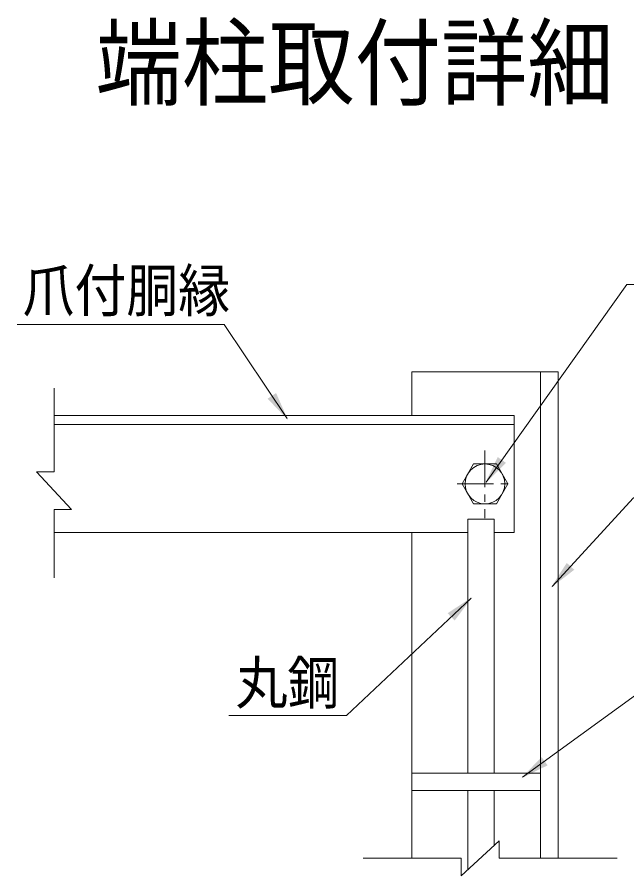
# Model space of a CAD drawing. Units: millimetres, scale not verified. Extents: x -4455 to 4455, y -3150 to 3150.
# Drawn here: x 2940 to 3565, y -1926 to -1046 of the extents above; entities that cross this region are included whole.
import ezdxf
from ezdxf.enums import TextEntityAlignment as Align

# ---------------------------------------------------------------- set-up
doc = ezdxf.new("R2010")
doc.units = ezdxf.units.MM
doc.header["$LTSCALE"] = 30
doc.linetypes.add('USER1', pattern=[2, 1.25, -0.25, 0.25, -0.25])
doc.layers.add('0-0_7詳細', color=7, linetype='Continuous', lineweight=18)
doc.styles.add('ＭＳ ゴシック', font='')
doc.styles.get('ＭＳ ゴシック').set_extended_font_data('MS Gothic')

msp = doc.modelspace()

# ---------------------------------------------------------------- linework, layer by layer
at = {"layer": '0-0_7詳細', "lineweight": 9}
for p, q in [((3344.31, -1454.51), (3344.31, -1409.51)), ((3344.31, -1409.51), (3494.31, -1409.51)), ((3476.31, -1908.37), (3476.31, -1409.51)), ((3494.31, -1908.37), (3494.31, -1409.51)), ((2977.4, -1454.51), (3449.31, -1454.51)), ((3449.31, -1454.51), (3344.31, -1454.51)), ((3366.81, -1454.51), (3367.11, -1454.51)), ((3449.31, -1574.51), (3449.31, -1454.51)), ((2977.4, -1463.51), (3449.31, -1463.51)), ((3401.63, -1821), (3401.63, -1560.57)), ((3401.63, -1560.57), (3428.63, -1560.57)), ((3428.63, -1821), (3428.63, -1560.57)), ((2977.4, -1574.51), (3401.63, -1574.51)), ((3344.31, -1908.37), (3344.31, -1574.51)), ((3428.63, -1574.51), (3449.31, -1574.51)), ((3476.31, -1821), (3344.31, -1821)), ((3476.31, -1839), (3344.31, -1839)), ((3401.63, -1920.21), (3401.63, -1839)), ((3428.63, -1895.14), (3428.63, -1839))]:
    msp.add_line(p, q, dxfattribs=at)
at = {"layer": '0-0_7詳細', "color": 4}
for p, q in [((2977.4, -1512.08), (2977.4, -1426.49)), ((2959.4, -1512.08), (2995.4, -1550.85)), ((2977.4, -1512.08), (2959.4, -1512.08)), ((2977.4, -1550.85), (2977.4, -1621.04)), ((2977.4, -1550.85), (2995.4, -1550.85)), ((3394.99, -1926.37), (3433.76, -1890.37)), ((3433.76, -1908.37), (3433.76, -1890.37)), ((3394.99, -1908.37), (3294.54, -1908.37)), ((3394.99, -1908.37), (3394.99, -1926.37)), ((3433.76, -1908.37), (3554.81, -1908.37))]:
    msp.add_line(p, q, dxfattribs=at)
at = {"layer": '0-0_7詳細', "color": 1, "linetype": 'USER1'}
for p, q in [((3419.31, -1490.33), (3419.31, -1559.72)), ((3390.75, -1524.52), (3447.87, -1524.52))]:
    msp.add_line(p, q, dxfattribs=at)
at = {"layer": '0-0_7詳細', "color": 1}
for points in [[(3871.12, -1320.1), (3564.71, -1320.1), (3420.47, -1522.89)], [(2939.56, -1361.05), (3151.75, -1361.05), (3216.33, -1457.57)], [(3989.31, -1538.72), (3571.7, -1538.72), (3488.14, -1629.72)], [(3156.73, -1762.13), (3277.44, -1762.13), (3405.03, -1641.73)], [(3689.01, -1738.31), (3577.34, -1738.31), (3457.84, -1825.37)]]:
    msp.add_lwpolyline(points, dxfattribs=at)
at = {"layer": '0-0_7詳細', "color": 3}
msp.add_lwpolyline([(3442.83, -1524.52), (3431.07, -1504.15), (3407.55, -1504.15), (3395.79, -1524.52), (3407.55, -1544.88), (3431.07, -1544.88)], close=True, dxfattribs=at)
msp.add_circle((3419.31, -1524.52), 20.4, dxfattribs=at)
at = {"layer": '0-0_7詳細', "color": 1}
for points in [[(3217.44, -1459.23), (3196.43, -1437.19), (3205.09, -1431.4)], [(3419.31, -1524.52), (3432.46, -1497.05), (3440.95, -1503.09)], [(3486.79, -1631.19), (3503.24, -1605.57), (3510.91, -1612.62)], [(3406.49, -1640.36), (3388.24, -1664.74), (3381.09, -1657.16)], [(3456.23, -1826.55), (3477.41, -1804.67), (3483.54, -1813.09)]]:
    msp.add_solid(points, dxfattribs=at)

# ---------------------------------------------------------------- texts
at = {"layer": '0-0_7詳細', "style": 'ＭＳ ゴシック', "width": 0.9}
msp.add_text('端柱取付詳細', height=72.14, dxfattribs=at).set_placement((3019.94, -1150.58), align=Align.BOTTOM_LEFT)
at = {"layer": '0-0_7詳細', "color": 3, "style": 'ＭＳ ゴシック', "width": 0.9}
for s, p in [('爪付胴縁', (2945.13, -1360.95)), ('丸鋼', (3163.66, -1763.19))]:
    msp.add_text(s, height=43.33, dxfattribs=at).set_placement(p, align=Align.BOTTOM_LEFT)

doc.saveas('drawing.dxf')
